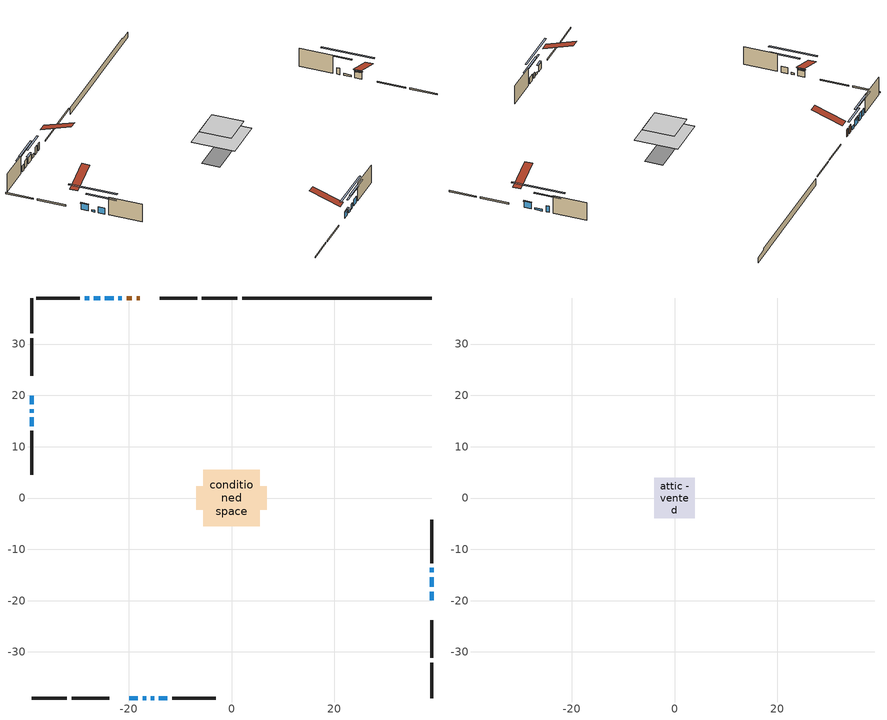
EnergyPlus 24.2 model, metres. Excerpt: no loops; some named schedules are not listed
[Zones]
conditioned space
 floor adiabatic (AdiabaticFloorConstruction): -5.46,-5.46 -5.46,5.46 5.46,5.46 5.46,-5.46 z3.29
 floor foundation (Slab1 construction): -6.92,-2.3 -6.92,2.3 6.92,2.3 6.92,-2.3 z-1.01
 wall outside (RimJoist1 construction): 1.16,38.97 -5.75,38.97 / -38.97,-38.97 -32.06,-38.97 / -38.97,38.97 -38.97,32.06 / 38.97,-38.97 38.97,-32.06 z0.85:1.15
 wall outside (RimJoist2 construction): -6.68,38.97 -13.96,38.97 / -31.13,-38.97 -23.85,-38.97 / -38.97,31.13 -38.97,23.85 / 38.97,-31.13 38.97,-23.85 z0.85:1.15
 wall outside (AdiabaticWallConstruction 1): -17.87,38.97 -18.51,38.97 / -19.44,38.97 -20.42,38.97 z0.85:2.88
 wall outside (AdiabaticWallConstruction): -21.35,38.97 -22.06,38.97 z0.85:1.77; -19.94,-38.97 -18.26,-38.97 / -22.99,38.97 -24.66,38.97 / 38.97,-19.94 38.97,-18.26 / -38.97,19.94 -38.97,18.26 / -14.16,-38.97 -12.48,-38.97 / -27.76,38.97 -28.6,38.97 / 38.97,-14.48 38.97,-13.64 / -38.97,15.7 -38.97,14.02 z0.85:2.53; -17.34,-38.97 -16.62,-38.97 / 38.97,-17.34 38.97,-15.4 / -38.97,17.34 -38.97,16.62 z0.85:1.36; -15.7,-38.97 -15.08,-38.97 z0.85:2.22; -25.59,38.97 -26.84,38.97 z0.85:2.81
 wall outside (Wall1 construction): -29.53,38.97 -38.05,38.97 / -11.55,-38.97 -3.04,-38.97 / -38.97,13.09 -38.97,4.58 / 38.97,-12.71 38.97,-4.19 z0.85:5.73
 wall foundation (FoundationWall1 construction): 2.09,38.97,-1.01 2.09,38.97,0.85 35.29,38.97,0.85 35.29,38.97,0.39 38.97,38.97,0.39 38.97,38.97,-1.01
 window (WindowConstruction 10): -21.35,38.97 -22.06,38.97 z0.85:1.76
 window (WindowConstruction 6): -19.94,-38.97 -18.26,-38.97 z0.85:2.53
 window (WindowConstruction 7): -22.99,38.97 -24.66,38.97 z0.85:2.53
 window (WindowConstruction 8): 38.97,-19.94 38.97,-18.26 z0.85:2.53
 window (WindowConstruction 9): -38.97,19.94 -38.97,18.26 z0.85:2.53
 window (WindowConstruction 11): -17.33,-38.97 -16.62,-38.97 z0.85:1.36
 window (WindowConstruction 12): 38.97,-17.33 38.97,-15.4 z0.85:1.36
 window (WindowConstruction): -15.7,-38.97 -15.09,-38.97 z0.85:2.22
 window (WindowConstruction 13): -38.97,17.33 -38.97,16.62 z0.85:1.36
 window (WindowConstruction 1): -14.16,-38.97 -12.48,-38.97 z0.85:2.53
 window (WindowConstruction 2): -25.59,38.97 -26.84,38.97 z0.85:2.81
 window (WindowConstruction 3): -27.77,38.97 -28.6,38.97 z0.85:2.53
 window (WindowConstruction 4): 38.97,-14.47 38.97,-13.64 z0.85:2.53
 window (WindowConstruction 5): -38.97,15.7 -38.97,14.02 z0.85:2.53
 door (Door): -17.87,38.97 -18.51,38.97 z0.85:2.88
 door (Door 1): -19.44,38.97 -20.42,38.97 z0.85:2.88
 ceiling adiabatic (AdiabaticFloorConstruction): 5.46,-5.46 5.46,5.46 -5.46,5.46 -5.46,-5.46 z3.29
attic - vented
 floor to conditioned space (Floor1 construction Reversed): -3.99,-3.99 -3.99,3.99 3.99,3.99 3.99,-3.99 z5.73
 roof outside (Roof1 construction): -16.94,38.97,5.73 -16.94,31.2,8.32 -14.89,31.2,8.32 -14.89,38.97,5.73; -20.87,-38.97,5.73 -20.87,-31.2,8.32 -22.92,-31.2,8.32 -22.92,-38.97,5.73; -38.97,20.87,5.73 -31.2,20.87,8.32 -31.2,22.92,8.32 -38.97,22.92,5.73; 38.97,-20.87,5.73 31.2,-20.87,8.32 31.2,-22.92,8.32 38.97,-22.92,5.73
shading: -25.07,38.97 -18.34,38.97 -18.34,39.39 -25.07,39.39 z4.78; -18.06,-38.97 -20.14,-38.97 -20.14,-39.39 -18.06,-39.39 z2.73; -24.87,38.97 -22.79,38.97 -22.79,39.39 -24.87,39.39 z2.73; 38.97,-18.06 38.97,-20.14 39.39,-20.14 39.39,-18.06 z2.73; -38.97,18.06 -38.97,20.14 -39.39,20.14 -39.39,18.06 z2.73; -10.82,-38.97 -23.14,-38.97 -23.14,-39.39 -10.82,-39.39 z7.17; 38.97,-9.59 38.97,-23.14 39.39,-23.14 39.39,-9.59 z7.17; -12.07,-38.97 -18.71,-38.97 -18.71,-39.39 -12.07,-39.39 z5.23; -38.97,10.82 -38.97,23.14 -39.39,23.14 -39.39,10.82 z7.17; -9.47,-38.97 -17.17,-38.97 -17.17,-39.39 -9.47,-39.39 z5.54; -29.85,38.97 -22.58,38.97 -22.58,39.39 -29.85,39.39 z5.82; -31.61,38.97 -24.75,38.97 -24.75,39.39 -31.61,39.39 z5.54; 38.97,-10.63 38.97,-17.49 39.39,-17.49 39.39,-10.63 z5.54; -38.97,11.01 -38.97,18.71 -39.39,18.71 -39.39,11.01 z5.54
[Building]
Building 1: Terrain=Suburbs
[Site:Location]
London AP_ON: Latitude {deg}=43.03; Longitude {deg}=-81.15; Time Zone {hr}=-5; Elevation {m}=278; Keep Site Location Information=Yes
[Site:GroundTemperature:Shallow]
3.98693, 1.93205, 1.76749, 2.74264, 6.6573, 10.5537, 13.9317, 16.0716, 16.2534, 14.513, 11.2211, 7.44421
[Site:WaterMainsTemperature]
Calculation Method=Schedule; Temperature Schedule=mains temperature schedule
[Material] Roughness=Rough; Thermal Absorptance=0.9
Name | Thickness {m} | Conductivity {W/m-K} | Density {kg/m3} | Specific Heat {J/kg-K} | Solar Absorptance | Visible Absorptance
asphalt or fiberglass shingles | 0.00635 | 0.162714 | 1121.4 | 1465.45 | 0.4 | 0.4
ceiling stud and cavity | 0.1397 | 0.0763592 | 65.682 | 1177.47 | 0.7 | 0.7
concrete 4.0 in. | 0.1016 | 1.803125 | 2242.8 | 837.4 | 0.7 | 0.7
concrete 8.0 in. | 0.2032 | 1.803125 | 2242.8 | 837.4 | 0.7 | 0.7
door material | 0.04445 | 0.188738 | 512.64 | 1214.23 | 0.7 | 0.7
door material 1 | 0.04445 | 0.0451087 | 512.64 | 1214.23 | 0.7 | 0.7
exterior vertical ins | 0.00241454 | 0.029427 | 32.04 | 1214.23 | 0.7 | 0.7
floor covering | 0.0127 | 0.0433444 | 54.468 | 1339.84 | 0.6 | 0.6
floor rigid ins; wall rigid ins | 0.512978 | 0.029427 | 32.04 | 1214.23 | 0.7 | 0.7
floor stud and cavity | 0.1397 | 1.75129 | 37.0049 | 1207.88 | 0.7 | 0.7
furniture material conditioned space 1 | 0.1524 | 0.115458 | 640.8 | 1214.23 | 0.6 | 0.6
gypsum board | 0.0127 | 0.160291 | 801 | 837.4 | 0.6 | 0.6
gypsum board 1 | 0.0127 | 0.160291 | 801 | 837.4 | 0.7 | 0.7
osb sheathing 0.5 in. | 0.0127 | 0.115458 | 512.64 | 1214.23 | 0.7 | 0.7
osb sheathing 0.75 in. | 0.01905 | 0.115458 | 512.64 | 1214.23 | 0.7 | 0.7
rim joist stud and cavity | 0.0508 | 0.177588 | 50.32683 | 1063.81 | 0.6 | 0.6
rim joist stud and cavity 1 | 0.0508 | 0.648972 | 50.32683 | 1063.81 | 0.6 | 0.6
wall stud and cavity | 0.1397 | 0.227988 | 139.0536 | 1170.24 | 0.7 | 0.7
wall stud and cavity 1 | 0.0889 | 0.380278 | 52.3479 | 1209.89 | 0.7 | 0.7
wall stud and cavity 2 | 0.0889 | 0.391764 | 83.0341 | 1211.67 | 0.7 | 0.7
wood siding | 0.0254 | 0.102417 | 544.68 | 1172.36 | 0.84 | 0.84
wood siding 1; wood siding 2; wood siding 3 | 0.0254 | 0.102417 | 544.68 | 1172.36 | 0.7 | 0.7
[WindowMaterial:SimpleGlazingSystem]
Name | U-Factor {W/m2-K} | Solar Heat Gain Coefficient
WindowMaterial | 4.908631 | 0.57
WindowMaterial 1 | 2.05089 | 0.52
WindowMaterial 2 | 1.94699 | 0.59
WindowMaterial 3 | 5.44918 | 0.7
WindowMaterial 4 | 2.26325 | 0.38
WindowMaterial 5 | 2.20931 | 0.41
[Construction]
AdiabaticFloorConstruction: floor stud and cavity, floor rigid ins, osb sheathing 0.75 in., floor covering
AdiabaticWallConstruction: wood siding 2, wall rigid ins, wall stud and cavity 1, gypsum board
AdiabaticWallConstruction 1: wood siding 3, wall rigid ins, wall stud and cavity 1, gypsum board
Door: door material
Door 1: door material 1
Floor1 construction Reversed: gypsum board, ceiling stud and cavity
FoundationWall1 construction: concrete 8.0 in., gypsum board 1
furniture construction conditioned space 1: furniture material conditioned space 1
PartitionWallConstruction: gypsum board, wall stud and cavity 2, gypsum board
RimJoist1 construction: wood siding 1, rim joist stud and cavity
RimJoist2 construction: wood siding 1, rim joist stud and cavity 1
Roof1 construction: asphalt or fiberglass shingles
Slab1 construction: concrete 4.0 in.
Wall1 construction: wood siding, osb sheathing 0.5 in., wall stud and cavity, gypsum board
WindowConstruction: WindowMaterial
WindowConstruction 1; WindowConstruction 3; WindowConstruction 4; WindowConstruction 5; WindowConstruction 6; WindowConstruction 7; WindowConstruction 8; WindowConstruction 9: WindowMaterial 1
WindowConstruction 10: WindowMaterial 3
WindowConstruction 11; WindowConstruction 13: WindowMaterial 4
WindowConstruction 12: WindowMaterial 5
WindowConstruction 2: WindowMaterial 2
[Zone] Multiplier=1; Part of Total Floor Area=Yes
Name | Volume {m3}
attic - vented | 26.8142
conditioned space | 482.1
[Space]
Name | Zone | Volume {m3}
attic - vented 1 | attic - vented | 26.8142
conditioned space 1 | conditioned space | 482.1
[ZoneInfiltration:EffectiveLeakageArea]
infil attic - vented 1: Zone or Space=attic - vented 1; Schedule=Always On Discrete; Effective Air Leakage Area {cm2}=2780.95; Stack Coefficient=0.000180233; Wind Coefficient=9.07063e-06
[ZoneMixing]
whole house fan mix: Zone or Space=attic - vented; Schedule=Always On Continuous; Design Flow Rate Calculation Method=Flow/Zone; Design Flow Rate {m3/s}=0; Source Zone or Space=conditioned space
[SurfaceProperty:ExposedFoundationPerimeter]
Slab1: Exposed Perimeter Calculation Method=TotalExposedPerimeter; Total Exposed Perimeter {m}=36.882
[InternalMass] Zone or ZoneList=conditioned space; Space or SpaceList=conditioned space 1
Name | Construction | Surface Area {m2}
furniture mass conditioned space 1 | furniture construction conditioned space 1 | 73.2118
partition wall mass | PartitionWallConstruction | 183.03
[Lights]
interior lighting: Zone or ZoneList or Space or SpaceList=conditioned space 1; Schedule=interior lighting schedule; Design Level Calculation Method=LightingLevel; Lighting Level {W}=343.2; Return Air Fraction=0; Fraction Radiant=0.6; Fraction Visible=0.2; Fraction Replaceable=1
[People]
occupants: Zone or ZoneList or Space or SpaceList=conditioned space 1; Number of People Schedule=occupants schedule; Number of People Calculation Method=People; Number of People=3; Fraction Radiant=0.314171; Sensible Heat Fraction=0.56303; Activity Level Schedule=occupants activity schedule; Carbon Dioxide Generation Rate {m3/s-W}=0; Enable ASHRAE 55 Comfort Warnings=No; Mean Radiant Temperature Calculation Type=EnclosureAveraged
[ElectricEquipment] Zone or ZoneList or Space or SpaceList=conditioned space 1; Design Level Calculation Method=EquipmentLevel
Name | Schedule | Design Level {W} | Fraction Latent | Fraction Radiant | Fraction Lost
clothes dryer | clothes dryer schedule | 140.772 | 0.015 | 0.081 | 0.85
clothes washer | clothes washer schedule | 32.1985 | 0.03 | 0.162 | 0.7
cooking range | cooking range schedule | 215.147 | 0.08 | 0.432 | 0.2
dishwasher | dishwasher schedule | 66.8632 | 0.3 | 0.18 | 0.4
fridge | fridge schedule | 72.9452 | 0 | 0.6 | 0
mech vent bath fan 0 | mech vent bath fan 0 schedule | 50.2 | 0 | 0 | 1
mech vent house fan | mech vent house fan schedule | 0 | 0 | 0 | 1
mech vent house fan cfis | mech vent house fan cfis schedule | 0 | 0 | 0 | 0
misc plug loads | misc plug loads schedule | 494.7 | 0.045 | 0.513 | 0.1
whole house fan | Always On Discrete | 0 | 0 | 0 | 1
[OtherEquipment] Zone or ZoneList or Space or SpaceList=conditioned space 1; Design Level Calculation Method=EquipmentLevel
Name | Fuel Type | Schedule | Design Level {W} | Fraction Latent | Fraction Radiant | Fraction Lost
clothes dryer 1 | Electricity | clothes dryer schedule | 0 | 0.015 | 0.081 | 0.85
cooking range 1 | Electricity | cooking range schedule | 0 | 0.08 | 0.432 | 0.2
general water use latent | None | general water use schedule | 62.594 | 1 | 0 | 0
general water use sensible | None | general water use schedule | -61.6891 | 0 | 0.6 | 0
mech vent house fan latent load | None | Always On Discrete | 0 | 1 | 0 | 0
mech vent house fan sensible load | None | Always On Discrete | 0 | 0 | 0 | 0
water heater energy adjustment1 | NaturalGas | Always On Discrete | 0.01 | 0 | 0 | 1
[ZoneInfiltration:DesignFlowRate] Zone or ZoneList or Space or SpaceList=conditioned space 1; Schedule=Always On Discrete; Design Flow Rate Calculation Method=Flow/Zone; Design Flow Rate {m3/s}=0
infil flow; natural vent flow; whole house fan flow
[AvailabilityManager:Scheduled]
central ac and furnace airloop Availability Manager: Schedule=Always On Discrete
[Foundation:Kiva]
Foundation Kiva 1: Initial Indoor Air Temperature {C}=18; Wall Height Above Grade {m}=0.850026; Wall Depth Below Slab {m}=0.2032; Custom Block Material Name 1=exterior vertical ins; Custom Block Depth 1 {m}=1.86001; Custom Block X Position 1 {m}=0.2159; Custom Block Z Position 1 {m}=0
[Foundation:Kiva:Settings]
Soil Conductivity {W/m-K}=0.849921; Soil Density {kg/m3}=1842.3; Soil Specific Heat {J/kg-K}=418.7; Ground Solar Absorptivity=0.9; Ground Thermal Absorptivity=0.9; Ground Surface Roughness {m}=0.03; Far-Field Width {m}=40; Deep-Ground Boundary Condition=ZeroFlux; Deep-Ground Depth {m}=40; Minimum Cell Dimension {m}=0.2; Maximum Cell Growth Coefficient=3; Simulation Timestep=Timestep
[Exterior:Lights]
exterior lighting: Schedule=exterior lighting schedule; Design Level {W}=75.6
[EnergyManagementSystem:GlobalVariable]
central_ac_and_furnace_airloop_Fan_RTF
infil_program_Qfan
infil_program_Qinf
natural_vent_program_Qnv
natural_vent_program_Qwhf
[EnergyManagementSystem:Sensor]
Name | Output:Variable or Output:Meter Index Key | Output:Variable or Output:Meter
airflow_gain | infil flow | Infiltration Sensible Heat Gain Energy
airflow_gain_1 | natural vent flow | Infiltration Sensible Heat Gain Energy
airflow_gain_2 | whole house fan flow | Infiltration Sensible Heat Gain Energy
airflow_loss | infil flow | Infiltration Sensible Heat Loss Energy
airflow_loss_1 | natural vent flow | Infiltration Sensible Heat Loss Energy
airflow_loss_2 | whole house fan flow | Infiltration Sensible Heat Loss Energy
clg_load_cond |  | Cooling:EnergyTransfer:Zone:CONDITIONED SPACE
clg_sp_s; clg_sp_s_1 | cooling setpoint | Schedule Value
clothes_dryer_exhaust_0_sch_s | clothes dryer exhaust 0 schedule | Schedule Value
cool_season | cooling season schedule | Schedule Value
htg_load_cond |  | Heating:EnergyTransfer:Zone:CONDITIONED SPACE
htg_sp_s; htg_sp_s_1 | heating setpoint | Schedule Value
ig_ee_conv | clothes dryer | Electric Equipment Convective Heating Energy
ig_ee_conv_2 | cooking range | Electric Equipment Convective Heating Energy
ig_ee_conv_4 | fridge | Electric Equipment Convective Heating Energy
ig_ee_conv_5 | misc plug loads | Electric Equipment Convective Heating Energy
ig_ee_conv_6 | whole house fan | Electric Equipment Convective Heating Energy
ig_ee_rad | clothes dryer | Electric Equipment Radiant Heating Energy
ig_ee_rad_2 | cooking range | Electric Equipment Radiant Heating Energy
ig_ee_rad_4 | fridge | Electric Equipment Radiant Heating Energy
ig_ee_rad_5 | misc plug loads | Electric Equipment Radiant Heating Energy
ig_ee_rad_6 | whole house fan | Electric Equipment Radiant Heating Energy
ig_lgt_conv | interior lighting | Lights Convective Heating Energy
ig_lgt_rad | interior lighting | Lights Radiant Heating Energy
ig_lgt_vis | interior lighting | Lights Visible Radiation Heating Energy
ig_oe_conv | clothes dryer 1 | Other Equipment Convective Heating Energy
ig_oe_conv_1 | cooking range 1 | Other Equipment Convective Heating Energy
ig_oe_conv_2 | general water use latent | Other Equipment Convective Heating Energy
ig_oe_conv_3 | general water use sensible | Other Equipment Convective Heating Energy
ig_oe_conv_4 | water heater energy adjustment1 | Other Equipment Convective Heating Energy
ig_oe_rad | clothes dryer 1 | Other Equipment Radiant Heating Energy
ig_oe_rad_1 | cooking range 1 | Other Equipment Radiant Heating Energy
ig_oe_rad_2 | general water use latent | Other Equipment Radiant Heating Energy
ig_oe_rad_3 | general water use sensible | Other Equipment Radiant Heating Energy
ig_oe_rad_4 | water heater energy adjustment1 | Other Equipment Radiant Heating Energy
ig_ppl_conv | occupants | People Convective Heating Energy
ig_ppl_rad | occupants | People Radiant Heating Energy
im_conv | furniture mass conditioned space 1 | Surface Inside Face Convection Heat Gain Energy
im_conv_1 | partition wall mass | Surface Inside Face Convection Heat Gain Energy
im_ig | furniture mass conditioned space 1 | Surface Inside Face Internal Gains Radiation Heat Gain Energy
im_ig_1 | partition wall mass | Surface Inside Face Internal Gains Radiation Heat Gain Energy
im_lgt | furniture mass conditioned space 1 | Surface Inside Face Lights Radiation Heat Gain Energy
im_lgt_1 | partition wall mass | Surface Inside Face Lights Radiation Heat Gain Energy
im_sol | furniture mass conditioned space 1 | Surface Inside Face Solar Radiation Heat Gain Energy
im_sol_1 | partition wall mass | Surface Inside Face Solar Radiation Heat Gain Energy
im_surf | furniture mass conditioned space 1 | Surface Inside Face Net Surface Thermal Radiation Heat Gain Energy
im_surf_1 | partition wall mass | Surface Inside Face Net Surface Thermal Radiation Heat Gain Energy
mech_vent_bath_fan_0_sch_s | mech vent bath fan 0 schedule | Schedule Value
mv_conv | mech vent bath fan 0 | Electric Equipment Convective Heating Energy
mv_conv_1 | mech vent house fan | Electric Equipment Convective Heating Energy
mv_conv_2 | mech vent house fan cfis | Electric Equipment Convective Heating Energy
mv_conv_3 | mech vent house fan latent load | Other Equipment Convective Heating Energy
mv_conv_4 | mech vent house fan sensible load | Other Equipment Convective Heating Energy
mv_rad | mech vent bath fan 0 | Electric Equipment Radiant Heating Energy
mv_rad_1 | mech vent house fan | Electric Equipment Radiant Heating Energy
mv_rad_2 | mech vent house fan cfis | Electric Equipment Radiant Heating Energy
mv_rad_3 | mech vent house fan latent load | Other Equipment Radiant Heating Energy
mv_rad_4 | mech vent house fan sensible load | Other Equipment Radiant Heating Energy
natural_vent_s | natural vent schedule | Schedule Value
out_pb_s |  | Site Outdoor Air Barometric Pressure
out_wt_s |  | Site Outdoor Air Humidity Ratio
site_vw_s |  | Site Wind Speed
ss_back_out | Window1 | Surface Window Shortwave from Zone Back Out Window Heat Transfer Rate
ss_back_out_1 | Window10 | Surface Window Shortwave from Zone Back Out Window Heat Transfer Rate
ss_back_out_10 | Window5 | Surface Window Shortwave from Zone Back Out Window Heat Transfer Rate
ss_back_out_11 | Window6 | Surface Window Shortwave from Zone Back Out Window Heat Transfer Rate
ss_back_out_12 | Window7 | Surface Window Shortwave from Zone Back Out Window Heat Transfer Rate
ss_back_out_13 | Window8 | Surface Window Shortwave from Zone Back Out Window Heat Transfer Rate
ss_back_out_2 | Window12 | Surface Window Shortwave from Zone Back Out Window Heat Transfer Rate
ss_back_out_3 | Window14 | Surface Window Shortwave from Zone Back Out Window Heat Transfer Rate
ss_back_out_4 | Window16 | Surface Window Shortwave from Zone Back Out Window Heat Transfer Rate
ss_back_out_5 | Window18 | Surface Window Shortwave from Zone Back Out Window Heat Transfer Rate
ss_back_out_6 | Window19 | Surface Window Shortwave from Zone Back Out Window Heat Transfer Rate
ss_back_out_7 | Window2 | Surface Window Shortwave from Zone Back Out Window Heat Transfer Rate
ss_back_out_8 | Window21 | Surface Window Shortwave from Zone Back Out Window Heat Transfer Rate
ss_back_out_9 | Window3 | Surface Window Shortwave from Zone Back Out Window Heat Transfer Rate
ss_conv | Door1 | Surface Inside Face Convection Heat Gain Energy
ss_conv_1 | Door2 | Surface Inside Face Convection Heat Gain Energy
ss_conv_10 | Window21 | Surface Inside Face Convection Heat Gain Energy
ss_conv_11 | Window3 | Surface Inside Face Convection Heat Gain Energy
ss_conv_12 | Window5 | Surface Inside Face Convection Heat Gain Energy
ss_conv_13 | Window6 | Surface Inside Face Convection Heat Gain Energy
ss_conv_14 | Window7 | Surface Inside Face Convection Heat Gain Energy
ss_conv_15 | Window8 | Surface Inside Face Convection Heat Gain Energy
ss_conv_2 | Window1 | Surface Inside Face Convection Heat Gain Energy
ss_conv_3 | Window10 | Surface Inside Face Convection Heat Gain Energy
ss_conv_4 | Window12 | Surface Inside Face Convection Heat Gain Energy
ss_conv_5 | Window14 | Surface Inside Face Convection Heat Gain Energy
ss_conv_6 | Window16 | Surface Inside Face Convection Heat Gain Energy
ss_conv_7 | Window18 | Surface Inside Face Convection Heat Gain Energy
ss_conv_8 | Window19 | Surface Inside Face Convection Heat Gain Energy
ss_conv_9 | Window2 | Surface Inside Face Convection Heat Gain Energy
ss_ig | Door1 | Surface Inside Face Internal Gains Radiation Heat Gain Energy
ss_ig_1 | Door2 | Surface Inside Face Internal Gains Radiation Heat Gain Energy
ss_ig_10 | Window21 | Surface Inside Face Internal Gains Radiation Heat Gain Energy
ss_ig_11 | Window3 | Surface Inside Face Internal Gains Radiation Heat Gain Energy
ss_ig_12 | Window5 | Surface Inside Face Internal Gains Radiation Heat Gain Energy
ss_ig_13 | Window6 | Surface Inside Face Internal Gains Radiation Heat Gain Energy
ss_ig_14 | Window7 | Surface Inside Face Internal Gains Radiation Heat Gain Energy
ss_ig_15 | Window8 | Surface Inside Face Internal Gains Radiation Heat Gain Energy
ss_ig_2 | Window1 | Surface Inside Face Internal Gains Radiation Heat Gain Energy
ss_ig_3 | Window10 | Surface Inside Face Internal Gains Radiation Heat Gain Energy
ss_ig_4 | Window12 | Surface Inside Face Internal Gains Radiation Heat Gain Energy
ss_ig_5 | Window14 | Surface Inside Face Internal Gains Radiation Heat Gain Energy
ss_ig_6 | Window16 | Surface Inside Face Internal Gains Radiation Heat Gain Energy
ss_ig_7 | Window18 | Surface Inside Face Internal Gains Radiation Heat Gain Energy
ss_ig_8 | Window19 | Surface Inside Face Internal Gains Radiation Heat Gain Energy
ss_ig_9 | Window2 | Surface Inside Face Internal Gains Radiation Heat Gain Energy
ss_lgt | Door1 | Surface Inside Face Lights Radiation Heat Gain Energy
ss_lgt_1 | Door2 | Surface Inside Face Lights Radiation Heat Gain Energy
ss_sol | Door1 | Surface Inside Face Solar Radiation Heat Gain Energy
ss_sol_1 | Door2 | Surface Inside Face Solar Radiation Heat Gain Energy
ss_surf | Door1 | Surface Inside Face Net Surface Thermal Radiation Heat Gain Energy
ss_surf_1 | Door2 | Surface Inside Face Net Surface Thermal Radiation Heat Gain Energy
ss_surf_10 | Window21 | Surface Inside Face Net Surface Thermal Radiation Heat Gain Energy
ss_surf_11 | Window3 | Surface Inside Face Net Surface Thermal Radiation Heat Gain Energy
ss_surf_12 | Window5 | Surface Inside Face Net Surface Thermal Radiation Heat Gain Energy
ss_surf_13 | Window6 | Surface Inside Face Net Surface Thermal Radiation Heat Gain Energy
ss_surf_14 | Window7 | Surface Inside Face Net Surface Thermal Radiation Heat Gain Energy
ss_surf_15 | Window8 | Surface Inside Face Net Surface Thermal Radiation Heat Gain Energy
ss_surf_2 | Window1 | Surface Inside Face Net Surface Thermal Radiation Heat Gain Energy
ss_surf_3 | Window10 | Surface Inside Face Net Surface Thermal Radiation Heat Gain Energy
ss_surf_4 | Window12 | Surface Inside Face Net Surface Thermal Radiation Heat Gain Energy
ss_surf_5 | Window14 | Surface Inside Face Net Surface Thermal Radiation Heat Gain Energy
ss_surf_6 | Window16 | Surface Inside Face Net Surface Thermal Radiation Heat Gain Energy
ss_surf_7 | Window18 | Surface Inside Face Net Surface Thermal Radiation Heat Gain Energy
ss_surf_8 | Window19 | Surface Inside Face Net Surface Thermal Radiation Heat Gain Energy
ss_surf_9 | Window2 | Surface Inside Face Net Surface Thermal Radiation Heat Gain Energy
ss_trans_in | Window1 | Surface Window Transmitted Solar Radiation Rate
ss_trans_in_1 | Window10 | Surface Window Transmitted Solar Radiation Rate
ss_trans_in_10 | Window5 | Surface Window Transmitted Solar Radiation Rate
ss_trans_in_11 | Window6 | Surface Window Transmitted Solar Radiation Rate
ss_trans_in_12 | Window7 | Surface Window Transmitted Solar Radiation Rate
ss_trans_in_13 | Window8 | Surface Window Transmitted Solar Radiation Rate
ss_trans_in_2 | Window12 | Surface Window Transmitted Solar Radiation Rate
ss_trans_in_3 | Window14 | Surface Window Transmitted Solar Radiation Rate
ss_trans_in_4 | Window16 | Surface Window Transmitted Solar Radiation Rate
ss_trans_in_5 | Window18 | Surface Window Transmitted Solar Radiation Rate
ss_trans_in_6 | Window19 | Surface Window Transmitted Solar Radiation Rate
ss_trans_in_7 | Window2 | Surface Window Transmitted Solar Radiation Rate
ss_trans_in_8 | Window21 | Surface Window Transmitted Solar Radiation Rate
ss_trans_in_9 | Window3 | Surface Window Transmitted Solar Radiation Rate
ss_trans_out | Window1 | Surface Inside Face Initial Transmitted Diffuse Transmitted Out Window Solar Radiation Rate
ss_trans_out_1 | Window10 | Surface Inside Face Initial Transmitted Diffuse Transmitted Out Window Solar Radiation Rate
ss_trans_out_10 | Window5 | Surface Inside Face Initial Transmitted Diffuse Transmitted Out Window Solar Radiation Rate
ss_trans_out_11 | Window6 | Surface Inside Face Initial Transmitted Diffuse Transmitted Out Window Solar Radiation Rate
ss_trans_out_12 | Window7 | Surface Inside Face Initial Transmitted Diffuse Transmitted Out Window Solar Radiation Rate
ss_trans_out_13 | Window8 | Surface Inside Face Initial Transmitted Diffuse Transmitted Out Window Solar Radiation Rate
ss_trans_out_2 | Window12 | Surface Inside Face Initial Transmitted Diffuse Transmitted Out Window Solar Radiation Rate
